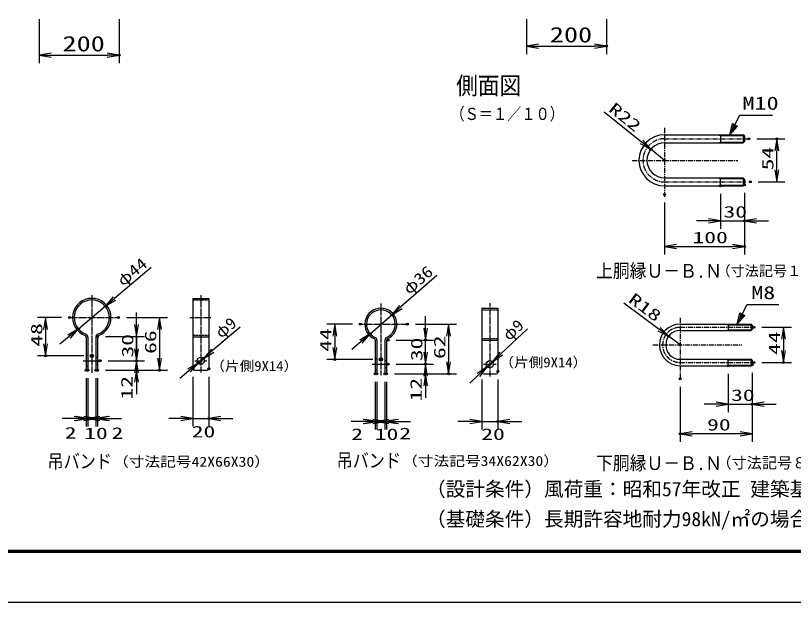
# Model space of a CAD drawing. Units: millimetres, scale not verified. Extents: x -2970 to 2970, y -2100 to 2100.
# Drawn here: x -1054 to 893, y -2100 to -632 of the extents above; entities that cross this region are included whole.
import ezdxf
from ezdxf.enums import TextEntityAlignment as Align

# ---------------------------------------------------------------- set-up
doc = ezdxf.new("R2010")
doc.units = ezdxf.units.MM
doc.header["$LTSCALE"] = 10
doc.header["$PDMODE"] = 32
doc.header["$PDSIZE"] = 5
for name, pattern in [('USER1', [1.125, 0.75, -0.125, 0.125, -0.125]), ('USER4', [0.375, 0.25, -0.125]), ('USER5', [2, 1.25, -0.25, 0.25, -0.25])]:
    doc.linetypes.add(name, pattern=pattern)
for name, color, linetype, lineweight in [('0-1_1', 7, 'Continuous', 25), ('0-2_0', 7, 'Continuous', 25), ('0-4_EXTCNT-L', 2, 'Continuous', 25), ('0-6_WAKU', 7, 'Continuous', 25), ('0-A_D-TTL-TXT', 2, 'Continuous', 25)]:
    doc.layers.add(name, color=color, linetype=linetype, lineweight=lineweight)
doc.layers.add('0-5_DEFPOINTS', color=7, linetype='Continuous')
doc.styles.add('ＭＳ ゴシック', font='')
doc.styles.get('ＭＳ ゴシック').set_extended_font_data('MS Gothic')

# ---------------------------------------------------------------- blocks, each defined once
blk = doc.blocks.new('DARROWS')
at = {"layer": '0-2_0', "color": 2}
blk.add_line((0, 0), (-9.991, 0), dxfattribs=at)
blk.add_lwpolyline([(-10, -1.667), (0, 0), (-10, 1.667)], dxfattribs=at)

msp = doc.modelspace()

# ---------------------------------------------------------------- linework, layer by layer
at = {"layer": '0-1_1', "color": 4}
for p, q in [((734.15, -930.13), (759.23, -881.11)), ((759.23, -881.11), (841.05, -881.11)), ((734.15, -930.13), (740.67, -902.01)), ((740.52, -917.66), (743.79, -903.61)), ((750.02, -906.8), (740.52, -917.66)), ((740.67, -902.01), (753.13, -908.39)), ((752.86, -1403.82), (777.95, -1354.81)), ((777.95, -1354.81), (856.77, -1354.81)), ((752.86, -1403.82), (759.39, -1375.71)), ((759.39, -1375.71), (771.85, -1382.08))]:
    msp.add_line(p, q, dxfattribs=at)
msp.add_lwpolyline([(768.73, -1380.49), (759.24, -1391.36), (762.5, -1377.3)], dxfattribs=at)
at = {"layer": '0-2_0', "color": 4, "linetype": 'USER5'}
for p, q in [((570.72, -912.87), (570.72, -1086.51)), ((570.72, -940.13), (777.45, -940.13)), ((489.39, -994.13), (754.22, -994.13)), ((570.72, -1048.13), (774.3, -1048.13)), ((609.8, -1387.72), (609.8, -1540.45)), ((609.8, -1411.82), (793.71, -1411.82)), ((541.7, -1455.82), (764.59, -1455.82)), ((609.8, -1499.82), (793.33, -1499.82))]:
    msp.add_line(p, q, dxfattribs=at)
at = {"layer": '0-2_0'}
for p, q in [((570.72, -930.13), (767.72, -930.13)), ((701.72, -930.13), (710.72, -931.75)), ((710.72, -930.13), (710.72, -950.13)), ((710.72, -931.75), (769.34, -931.75)), ((770.72, -933.13), (767.72, -930.13)), ((767.72, -930.13), (767.72, -950.13)), ((770.72, -933.13), (770.72, -947.13)), ((570.72, -950.13), (767.72, -950.13)), ((701.72, -950.13), (710.72, -948.51)), ((710.72, -948.51), (769.34, -948.51)), ((767.72, -950.13), (770.72, -947.13)), ((570.72, -1038.13), (767.72, -1038.13)), ((701.72, -1038.13), (710.72, -1039.75)), ((710.72, -1058.13), (710.72, -1038.13)), ((710.72, -1039.75), (769.34, -1039.75)), ((767.72, -1038.13), (767.72, -1058.13)), ((770.72, -1041.13), (767.72, -1038.13)), ((770.72, -1041.13), (770.72, -1055.13)), ((570.72, -1058.13), (767.72, -1058.13)), ((701.72, -1058.13), (710.72, -1056.51)), ((710.72, -1056.51), (769.34, -1056.51)), ((767.72, -1058.13), (770.72, -1055.13)), ((-610.33, -1339.33), (-570.33, -1339.33)), ((-610.33, -1339.33), (-610.33, -1515.33)), ((-570.33, -1339.33), (-570.33, -1515.33)), ((113.36, -1364.11), (113.36, -1524.11)), ((113.36, -1364.11), (153.36, -1364.11)), ((153.36, -1364.11), (153.36, -1524.11)), ((609.8, -1403.82), (787.4, -1403.82)), ((609.8, -1419.82), (787.4, -1419.82)), ((722.4, -1403.82), (729.8, -1405.22)), ((722.4, -1419.82), (729.8, -1418.42)), ((729.8, -1403.82), (729.8, -1419.82)), ((729.8, -1405.22), (788.8, -1405.22)), ((729.8, -1418.42), (788.8, -1418.42)), ((787.4, -1403.82), (787.4, -1419.82)), ((789.8, -1406.22), (787.4, -1403.82)), ((787.4, -1419.82), (789.8, -1417.42)), ((789.8, -1406.22), (789.8, -1417.42)), ((-877.13, -1436.12), (-877.13, -1519.33)), ((-873.13, -1436.12), (-873.13, -1519.33)), ((-853.13, -1436.12), (-853.13, -1519.33)), ((-849.13, -1436.12), (-849.13, -1519.33)), ((-610.33, -1435.33), (-570.33, -1435.33)), ((-153.44, -1444.26), (-153.44, -1528.11)), ((-149.44, -1444.26), (-149.44, -1528.11)), ((-129.44, -1444.26), (-129.44, -1528.11)), ((-125.44, -1444.26), (-125.44, -1528.11)), ((113.36, -1444.11), (153.36, -1444.11)), ((-877.13, -1481.33), (-873.13, -1481.33)), ((-853.13, -1486.33), (-849.13, -1486.33)), ((-153.44, -1490.11), (-149.44, -1490.11)), ((-129.44, -1495.11), (-125.44, -1495.11)), ((609.8, -1491.82), (787.4, -1491.82)), ((722.4, -1491.82), (729.8, -1493.22)), ((729.8, -1507.82), (729.8, -1491.82)), ((729.8, -1493.22), (788.8, -1493.22)), ((787.4, -1491.82), (787.4, -1507.82)), ((789.8, -1494.22), (787.4, -1491.82)), ((789.8, -1494.22), (789.8, -1505.42)), ((-877.13, -1509.33), (-873.13, -1509.33)), ((-853.13, -1504.33), (-849.13, -1504.33)), ((-153.44, -1518.11), (-149.44, -1518.11)), ((-129.44, -1513.11), (-125.44, -1513.11)), ((609.8, -1507.82), (787.4, -1507.82)), ((722.4, -1507.82), (729.8, -1506.42)), ((729.8, -1506.42), (788.8, -1506.42)), ((787.4, -1507.82), (789.8, -1505.42)), ((-877.13, -1519.33), (-873.13, -1519.33)), ((-853.13, -1519.33), (-849.13, -1519.33)), ((-606.33, -1519.33), (-574.33, -1519.33)), ((-153.44, -1528.11), (-149.44, -1528.11)), ((-129.44, -1528.11), (-125.44, -1528.11)), ((113.36, -1522.39), (113.36, -1524.11)), ((117.36, -1528.11), (149.36, -1528.11))]:
    msp.add_line(p, q, dxfattribs=at)
at = {"layer": '0-2_0', "color": 4, "linetype": 'USER1'}
for p, q in [((-863.13, -1331.49), (-863.13, -1525.5)), ((-590.33, -1331.49), (-590.33, -1524.95)), ((-139.44, -1352.64), (-139.44, -1532.56)), ((133.36, -1351.76), (133.36, -1534.53)), ((-918.98, -1387.33), (-796.57, -1387.33)), ((-617.62, -1387.33), (-563.57, -1387.33)), ((-190.9, -1404.11), (-73.18, -1404.11)), ((-884.73, -1495.33), (-842.01, -1495.33)), ((-605.55, -1495.33), (-575.12, -1495.33)), ((-161.01, -1504.11), (-121.01, -1504.11)), ((117.36, -1504.11), (149.36, -1504.11))]:
    msp.add_line(p, q, dxfattribs=at)
at = {"layer": '0-2_0', "linetype": 'USER4'}
for p, q in [((-610.33, -1343.33), (-570.33, -1343.33)), ((113.36, -1368.11), (153.36, -1368.11)), ((-610.33, -1431.33), (-570.33, -1431.33)), ((113.36, -1440.11), (153.36, -1440.11))]:
    msp.add_line(p, q, dxfattribs=at)
at = {"layer": '0-2_0'}
for centre in [(-590.33, -1495.33), (133.36, -1504.11)]:
    msp.add_circle(centre, 9, dxfattribs=at)
for centre, radius, start, end in [((570.72, -994.13), 64, 90, 270), ((570.72, -994.13), 44, 90, 270), ((-863.13, -1387.33), 48, 290.25225, 249.74775), ((-863.13, -1387.33), 44, 290.25225, 249.74775), ((-139.44, -1404.11), 40, 294.14774, 245.85226), ((-139.44, -1404.11), 36, 294.14774, 245.85226), ((609.8, -1455.82), 52, 90, 270), ((609.8, -1455.82), 36, 90, 270), ((-881.13, -1436.12), 4, 0, 69.74775), ((-881.13, -1436.12), 8, 0, 69.74775), ((-845.13, -1436.12), 8, 110.25225, 180), ((-845.13, -1436.12), 4, 110.25225, 180), ((-157.44, -1444.26), 4, 0, 65.85226), ((-157.44, -1444.26), 8, 0, 65.85226), ((-121.44, -1444.26), 8, 114.14774, 180), ((-121.44, -1444.26), 4, 114.14774, 180), ((-606.33, -1515.33), 4, 180, 270), ((-574.33, -1515.33), 4, 270, 0), ((117.36, -1524.11), 4, 180, 270), ((149.36, -1524.11), 4, 270, 0)]:
    msp.add_arc(centre, radius, start, end, dxfattribs=at)
at = {"layer": '0-2_0', "color": 4, "linetype": 'USER5'}
for centre, radius in [((570.72, -994.13), 54), ((609.8, -1455.82), 44)]:
    msp.add_arc(centre, radius, 90, 270, dxfattribs=at)
at = {"layer": '0-4_EXTCNT-L', "color": 1}
for p, q in [((-994.5, -640.75), (-994.5, -750.75)), ((-794.5, -640.75), (-794.5, -750.75)), ((225.5, -640.75), (225.5, -728.31)), ((425.5, -640.75), (425.5, -728.31)), ((801.64, -940.13), (871.52, -940.13)), ((805.47, -1048.13), (871.52, -1048.13)), ((710.72, -1078.13), (710.72, -1165.42)), ((770.72, -1075.13), (770.72, -1165.42)), ((770.72, -1075.13), (770.72, -1229.71)), ((570.72, -1099.7), (570.72, -1229.71)), ((-938.98, -1387.33), (-998.73, -1387.33)), ((-776.57, -1387.33), (-673.51, -1387.33)), ((-210.9, -1404.11), (-275.04, -1404.11)), ((-53.18, -1404.11), (50.19, -1404.11)), ((813.88, -1411.82), (888.22, -1411.82)), ((-829.13, -1434.61), (-731.01, -1434.61)), ((-101.01, -1444.11), (-7.32, -1444.11)), ((-883.13, -1483.33), (-998.73, -1483.33)), ((-822.01, -1495.33), (-731.01, -1495.33)), ((-822.01, -1495.33), (-731.01, -1495.33)), ((-159.44, -1492.11), (-275.04, -1492.11)), ((-101.01, -1504.11), (-7.32, -1504.11)), ((-101.01, -1504.11), (-7.32, -1504.11)), ((813.88, -1499.82), (888.22, -1499.82)), ((-829.13, -1519.33), (-673.51, -1519.33)), ((-829.13, -1519.33), (-731.01, -1519.33)), ((-610.33, -1535.33), (-610.33, -1660.13)), ((-570.33, -1535.33), (-570.33, -1660.13)), ((-105.44, -1528.11), (-7.32, -1528.11)), ((-105.44, -1528.11), (50.19, -1528.11)), ((729.8, -1527.82), (729.8, -1624.13)), ((789.8, -1525.42), (789.8, -1624.13)), ((789.8, -1525.42), (789.8, -1698.04)), ((-877.13, -1539.33), (-877.13, -1660.13)), ((-873.13, -1539.33), (-873.13, -1660.13)), ((-873.13, -1539.33), (-873.13, -1660.13)), ((-853.13, -1539.33), (-853.13, -1660.13)), ((-853.13, -1539.33), (-853.13, -1660.13)), ((-849.13, -1539.33), (-849.13, -1660.13)), ((-153.44, -1548.11), (-153.44, -1667.12)), ((-149.44, -1548.11), (-149.44, -1667.12)), ((-149.44, -1548.11), (-149.44, -1667.12)), ((-129.44, -1548.11), (-129.44, -1667.12)), ((-129.44, -1548.11), (-129.44, -1667.12)), ((-125.44, -1548.11), (-125.44, -1667.12)), ((113.36, -1542.39), (113.36, -1667.12)), ((153.36, -1542.39), (153.36, -1667.12)), ((609.8, -1560.45), (609.8, -1698.04))]:
    msp.add_line(p, q, dxfattribs=at)
at = {"layer": '0-4_EXTCNT-L'}
for p, q in [((255.5, -708.31), (395.5, -708.31)), ((-964.5, -730.75), (-824.5, -730.75)), ((419.38, -872.75), (512.99, -947.83)), ((570.72, -994.13), (536.39, -966.6)), ((851.52, -1018.13), (851.52, -970.13)), ((680.72, -1145.42), (650.72, -1145.42)), ((710.72, -1145.42), (770.72, -1145.42)), ((800.72, -1145.42), (830.72, -1145.42)), ((600.72, -1209.71), (740.72, -1209.71)), ((-714.58, -1262.55), (-806.47, -1339.73)), ((0.77, -1281.88), (-89.69, -1360.74)), ((-896.82, -1415.63), (-829.44, -1359.03)), ((468.99, -1350.24), (557, -1416.23)), ((-751.01, -1404.61), (-751.01, -1374.61)), ((-166.57, -1427.76), (-112.3, -1380.45)), ((-27.32, -1414.11), (-27.32, -1384.11)), ((-978.73, -1417.33), (-978.73, -1453.33)), ((-693.51, -1417.33), (-693.51, -1489.33)), ((-492.09, -1411.72), (-560.63, -1470.05)), ((227.29, -1415.68), (161.76, -1477.37)), ((-919.8, -1434.93), (-942.77, -1454.22)), ((-751.01, -1434.61), (-751.01, -1495.33)), ((-751.01, -1465.33), (-751.01, -1435.33)), ((-255.04, -1434.11), (-255.04, -1462.11)), ((30.19, -1434.11), (30.19, -1498.11)), ((609.8, -1455.82), (581, -1434.22)), ((-189.19, -1447.48), (-211.8, -1467.19)), ((-27.32, -1474.11), (-27.32, -1444.11)), ((-27.32, -1504.11), (-27.32, -1444.11)), ((868.22, -1441.82), (868.22, -1469.82)), ((-751.01, -1519.33), (-751.01, -1495.33)), ((-597.19, -1501.16), (-583.48, -1489.5)), ((126.81, -1510.28), (139.92, -1497.94)), ((-27.32, -1528.11), (-27.32, -1504.11)), ((-751.01, -1525.33), (-751.01, -1555.33)), ((-620.03, -1520.61), (-642.88, -1540.05)), ((-27.32, -1534.11), (-27.32, -1564.11)), ((104.97, -1530.84), (83.13, -1551.4)), ((-751.01, -1549.33), (-751.01, -1579.33)), ((-27.32, -1558.11), (-27.32, -1588.11)), ((699.8, -1604.13), (669.8, -1604.13)), ((729.8, -1604.13), (789.8, -1604.13)), ((819.8, -1604.13), (849.8, -1604.13)), ((-907.13, -1640.13), (-937.13, -1640.13)), ((-903.13, -1640.13), (-933.13, -1640.13)), ((-883.13, -1640.13), (-913.13, -1640.13)), ((-877.13, -1640.13), (-873.13, -1640.13)), ((-873.13, -1640.13), (-853.13, -1640.13)), ((-849.13, -1640.13), (-853.13, -1640.13)), ((-843.13, -1640.13), (-813.13, -1640.13)), ((-823.13, -1640.13), (-793.13, -1640.13)), ((-819.13, -1640.13), (-789.13, -1640.13)), ((-640.33, -1640.13), (-670.33, -1640.13)), ((-610.33, -1640.13), (-570.33, -1640.13)), ((-540.33, -1640.13), (-510.33, -1640.13)), ((-183.44, -1647.12), (-213.44, -1647.12)), ((-179.44, -1647.12), (-209.44, -1647.12)), ((-159.44, -1647.12), (-189.44, -1647.12)), ((-153.44, -1647.12), (-149.44, -1647.12)), ((-149.44, -1647.12), (-129.44, -1647.12)), ((-129.44, -1647.12), (-125.44, -1647.12)), ((-119.44, -1647.12), (-89.44, -1647.12)), ((-99.44, -1647.12), (-69.44, -1647.12)), ((-95.44, -1647.12), (-65.44, -1647.12)), ((83.36, -1647.12), (53.36, -1647.12)), ((113.36, -1647.12), (153.36, -1647.12)), ((183.36, -1647.12), (213.36, -1647.12)), ((759.8, -1678.04), (639.8, -1678.04))]:
    msp.add_line(p, q, dxfattribs=at)
at = {"layer": '0-4_EXTCNT-L', "color": 4}
for p, q in [((753.13, -908.39), (734.15, -930.13)), ((752.86, -1403.82), (771.85, -1382.08))]:
    msp.add_line(p, q, dxfattribs=at)
for centre in [(-863.13, -1483.33), (-139.44, -1492.11)]:
    msp.add_circle(centre, 4, dxfattribs=at)
at = {"layer": '0-5_DEFPOINTS'}
for p in [(425.5, -708.31), (-794.5, -730.75), (781.64, -940.13), (851.52, -940.13), (536.39, -966.6), (570.72, -994.13), (785.47, -1048.13), (710.72, -1058.13), (770.72, -1055.13), (570.72, -1079.7), (770.72, -1145.42), (770.72, -1209.71), (-829.44, -1359.03), (-112.3, -1380.45), (-918.98, -1387.33), (-796.57, -1387.33), (-190.9, -1404.11), (-73.18, -1404.11), (-896.82, -1415.63), (793.88, -1411.82), (-849.13, -1434.61), (-166.57, -1427.76), (581, -1434.22), (-121.01, -1444.11), (-27.32, -1444.11), (609.8, -1455.82), (-978.73, -1483.33), (-863.13, -1483.33), (-842.01, -1495.33), (-751.01, -1495.33), (-597.19, -1501.16), (-583.48, -1489.5), (-255.04, -1492.11), (-139.44, -1492.11), (139.92, -1497.94), (793.88, -1499.82), (868.22, -1499.82), (-877.13, -1519.33), (-873.13, -1519.33), (-853.13, -1519.33), (-849.13, -1519.33), (-693.51, -1519.33), (-610.33, -1515.33), (-570.33, -1515.33), (-121.01, -1504.11), (-27.32, -1504.11), (126.81, -1510.28), (729.8, -1507.82), (789.8, -1505.42), (-153.44, -1528.11), (-149.44, -1528.11), (-129.44, -1528.11), (-125.44, -1528.11), (30.19, -1528.11), (113.36, -1522.39), (153.36, -1522.39), (609.8, -1540.45), (789.8, -1604.13), (-873.13, -1640.13), (-853.13, -1640.13), (-570.33, -1640.13), (-149.44, -1647.12), (-129.44, -1647.12), (-125.44, -1647.12), (153.36, -1647.12), (609.8, -1678.04)]:
    msp.add_point(p, dxfattribs=at)
at = {"layer": '0-6_WAKU', "color": 3}
msp.add_lwpolyline([(-2970, 2100), (2970, 2100), (2970, -2100), (-2970, -2100)], close=True, dxfattribs=at)
at = {"layer": '0-6_WAKU'}
for points in [[(-2770, 1975), (2770, 1975), (2770, -1975), (-2770, -1975)], [(-2768.75, 1973.75), (2768.75, 1973.75), (2768.75, -1973.75), (-2768.75, -1973.75)], [(-2767.5, 1972.5), (2767.5, 1972.5), (2767.5, -1972.5), (-2767.5, -1972.5)], [(-2766.25, 1971.25), (2766.25, 1971.25), (2766.25, -1971.25), (-2766.25, -1971.25)], [(-2765, 1970), (2765, 1970), (2765, -1970), (-2765, -1970)]]:
    msp.add_lwpolyline(points, close=True, dxfattribs=at)

# ---------------------------------------------------------------- block references
at = {"layer": '0-4_EXTCNT-L', "xscale": 3, "yscale": 3}
for p, rotation in [((225.5, -708.31), 180), ((-994.5, -730.75), 180), ((536.39, -966.6), 321.2693), ((851.52, -940.13), 90), ((851.52, -1048.13), 270), ((770.72, -1145.42), 180), ((570.72, -1209.71), 180), ((-829.44, -1359.03), 220.02931), ((-112.3, -1380.45), 221.0801), ((-978.73, -1387.33), 90), ((-693.51, -1387.33), 90), ((-896.82, -1415.63), 40.02931), ((-751.01, -1434.61), 270), ((-255.04, -1404.11), 90), ((-27.32, -1444.11), 270), ((30.19, -1404.11), 90), ((581, -1434.22), 323.14018), ((868.22, -1411.82), 90), ((-166.57, -1427.76), 41.0801), ((-978.73, -1483.33), 270), ((-751.01, -1495.33), 270), ((-583.48, -1489.5), 220.39959), ((-255.04, -1492.11), 270), ((-27.32, -1504.11), 270), ((139.92, -1497.94), 223.27333), ((868.22, -1499.82), 270), ((-751.01, -1495.33), 90), ((-693.51, -1519.33), 270), ((-597.19, -1501.16), 40.39959), ((30.19, -1528.11), 270), ((-27.32, -1504.11), 90), ((126.81, -1510.28), 43.27333), ((-751.01, -1519.33), 90), ((-27.32, -1528.11), 90), ((789.8, -1604.13), 180), ((-873.13, -1640.13), 180), ((-853.13, -1640.13), 180), ((-849.13, -1640.13), 180), ((-570.33, -1640.13), 180), ((-149.44, -1647.12), 180), ((-129.44, -1647.12), 180), ((-125.44, -1647.12), 180), ((153.36, -1647.12), 180), ((609.8, -1678.04), 180)]:
    msp.add_blockref('DARROWS', p, dxfattribs=dict(at, rotation=rotation))
for p in [(425.5, -708.31), (-794.5, -730.75), (710.72, -1145.42), (770.72, -1209.71), (729.8, -1604.13), (-877.13, -1640.13), (-873.13, -1640.13), (-853.13, -1640.13), (-610.33, -1640.13), (-153.44, -1647.12), (-149.44, -1647.12), (-129.44, -1647.12), (113.36, -1647.12), (789.8, -1678.04)]:
    msp.add_blockref('DARROWS', p, dxfattribs=at)

# ---------------------------------------------------------------- texts
at = {"layer": '0-1_1', "color": 4, "style": 'ＭＳ ゴシック'}
for s, height, width, p in [('側面図', 44.18, 0.9, (49.12, -842.51)), ('M10', 32.91, 1.35, (765.73, -877.44)), ('（Ｓ＝１／１０）', 30.65, 0.85, (34.62, -902.41)), ('M8', 32.44, 1.35, (788.19, -1351.05)), ('（片側9X14）', 24.48, 1.1, (-566.62, -1528.05)), ('（片側9X14）', 24.48, 1.1, (157.07, -1519.01)), ('（寸法記号42X66X30）', 25.07, 1.15, (-810.02, -1768.1)), ('（寸法記号34X62X30）', 25.07, 1.15, (-86.33, -1766.21))]:
    msp.add_text(s, height=height, dxfattribs=dict(at, width=width)).set_placement(p, align=Align.BOTTOM_LEFT)
for s, height, rotation, width, p in [('上胴縁Ｕ－Ｂ.Ｎ', 34.24, 359.934, 0.9, (399.19, -1297.75)), ('吊バンド', 34.75, 359.875, 0.85, (-974.01, -1774.63)), ('吊バンド', 34.75, 359.875, 0.85, (-250.32, -1772.74)), ('下胴縁Ｕ－Ｂ.Ｎ', 34.24, 359.934, 0.9, (399.19, -1778.88))]:
    msp.add_text(s, height=height, rotation=rotation, dxfattribs=dict(at, width=width)).set_placement(p, align=Align.BOTTOM_LEFT)
for s, height, p in [('（寸法記号１０X100）', 25.93, (700.71, -1291.48)), ('（寸法記号８X90）', 27.79, (700.71, -1772.96))]:
    msp.add_text(s, height=height, dxfattribs=at).set_placement(p, align=Align.BOTTOM_LEFT)
at = {"layer": '0-4_EXTCNT-L', "color": 3, "style": 'ＭＳ ゴシック'}
for s, height, width, p in [('200', 38.49, 1.35, (283.5, -710.71)), ('200', 38.49, 1.35, (-936.5, -733.15)), ('30', 28.89, 1.5, (718.22, -1145.98)), ('100', 28.89, 1.5, (640.72, -1210.26)), ('30', 28.89, 1.5, (737.3, -1604.68)), ('90', 28.89, 1.5, (677.3, -1678.6)), ('2', 28.89, 1.5, (-930.86, -1698.89)), ('10', 28.89, 1.5, (-882.19, -1700.08)), ('2', 28.89, 1.5, (-813.74, -1699.49)), ('20', 28.89, 1.5, (-612.92, -1695.9)), ('2', 28.89, 1.5, (-213.78, -1702.31)), ('10', 28.89, 1.5, (-154.68, -1702.22)), ('2', 28.89, 1.5, (-93.23, -1700.32)), ('20', 28.89, 1.5, (111.87, -1702.22))]:
    msp.add_text(s, height=height, dxfattribs=dict(at, width=width)).set_placement(p, align=Align.BOTTOM_LEFT)
for s, rotation, width, p in [('R22', 321.269, 1.5, (422.93, -876.31)), ('54', 90, 1.5, (852.07, -1019.13)), ('φ44', 40.029, 1.2, (-779.32, -1317.65)), ('φ36', 41.08, 1.2, (-62.94, -1338.15)), ('R18', 323.14, 1.5, (472.66, -1353.68)), ('φ9', 40.4, 1.1, (-533.62, -1447.79)), ('φ9', 43.273, 1.1, (187.62, -1453.78)), ('48', 90, 1.5, (-978.18, -1460.33)), ('44', 90, 1.5, (-254.48, -1473.11)), ('30', 90, 1.5, (-750.46, -1487.47)), ('66', 90, 1.5, (-692.95, -1478.33)), ('30', 90, 1.5, (-26.76, -1496.61)), ('62', 90, 1.5, (30.74, -1491.11)), ('44', 90, 1.5, (868.77, -1480.82)), ('12', 90, 1.5, (-752.52, -1592.41)), ('12', 90, 1.5, (-28.5, -1597.17))]:
    msp.add_text(s, height=28.89, rotation=rotation, dxfattribs=dict(at, width=width)).set_placement(p, align=Align.BOTTOM_LEFT)
at = {"layer": '0-A_D-TTL-TXT', "color": 7, "style": 'ＭＳ ゴシック'}
for s, p in [('（設計条件）風荷重：昭和57年改正 建築基準法・同施行令に基づく風圧力に準拠。', (-26.36, -1845.2)), ('（基礎条件）長期許容地耐力98kN/㎡の場合。', (-26.36, -1920.2))]:
    msp.add_text(s, height=36.08, dxfattribs=at).set_placement(p, align=Align.BOTTOM_LEFT)

doc.saveas('drawing.dxf')
